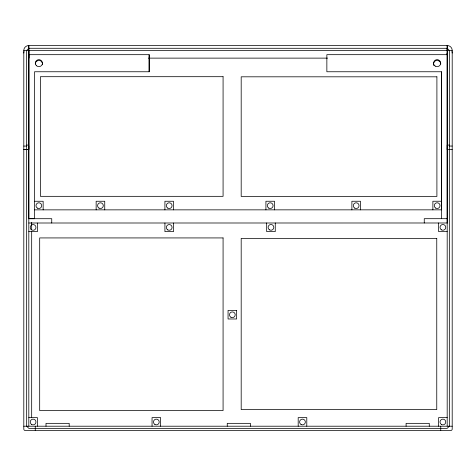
<?xml version="1.0" encoding="UTF-8"?>
<svg xmlns="http://www.w3.org/2000/svg" width="476" height="476" viewBox="0 0 476 476"><rect width="100%" height="100%" fill="white"/><g stroke="black" fill="none" stroke-linecap="round" stroke-linejoin="round"><path stroke-width="0.71" d="M23.8 149.387L28.81 149.387L28.816 146.067M28.804 54.883L28.816 45.494L447.196 45.517A5.004 4.879 0 0 1 452.2 50.396L452.2 429.072A1.434 1.434 0 0 1 450.766 430.506L25.234 430.506A1.434 1.434 0 0 1 23.8 429.072L23.8 50.414A5.004 4.879 0 0 1 28.81 45.535L28.816 426.21M28.816 58.126L28.816 50.373L452.2 50.396M149.166 71.763L149.166 54.681L28.816 54.681L28.828 218.692L34.558 218.692L34.552 71.757L149.166 71.763L149.166 54.681M424.253 222.988L424.253 218.692L447.196 218.686L447.202 148.929M441.466 218.686L441.478 71.757L326.857 71.757L326.857 54.681L447.208 54.675L447.196 53.038L447.202 54.871M447.172 222.988L447.172 218.692M447.184 149.369L447.196 45.517L447.184 149.369L452.2 149.369M449.344 146.049L449.356 50.396L447.208 48.302L28.816 48.278M28.798 48.32L26.65 50.414L26.668 426.21L28.816 428.358L447.184 428.358L449.332 426.21L449.344 145.073L447.196 145.073L447.184 426.21M23.8 50.414L28.798 50.414L28.816 149.387M148.458 58.126L327.553 58.126M26.656 145.085L28.81 145.085M23.8 146.067L26.668 146.067M449.332 146.049L452.2 146.049M23.8 149.369L28.816 149.369M34.552 201.265L43.149 201.265L43.149 209.862M441.478 201.247L432.88 201.247L432.88 209.845M34.552 209.862L441.478 209.845L441.478 71.757M28.816 218.704L51.741 218.704L51.741 223.006M28.816 223.006L447.196 222.988M447.196 231.586L438.598 231.586L438.598 222.988M28.816 231.633L37.414 231.633L37.414 223.036M28.816 417.613L37.414 417.613L37.414 426.21M447.196 417.613L438.598 417.613L438.598 426.21M23.8 426.21L452.2 426.21M28.816 54.681L28.822 58.12M447.208 48.302L447.196 50.396M440.74 426.21L440.74 430.506M429.275 426.21L429.275 423.342L406.093 423.342L406.093 426.21M360.487 209.856L360.487 201.259L351.889 201.259L351.889 209.856M306.788 426.21L306.788 417.613L298.19 417.613L298.19 426.21M275.265 222.988L275.265 231.586L266.667 231.586L266.667 222.988M274.521 209.851L274.521 201.253L265.923 201.253L265.923 209.851M250.43 426.21L250.43 423.342L227.248 423.342L227.248 426.21M173.514 209.856L173.514 201.259L164.916 201.259L164.916 209.856M173.52 223.036L173.52 231.633L164.922 231.633L164.922 223.036M160.644 426.21L160.644 417.613L152.052 417.613L152.052 426.21M104.738 209.856L104.738 201.259L96.146 201.259L96.146 209.856M69.193 426.21L69.193 423.342L46.005 423.342L46.005 426.21M35.26 426.21L35.26 430.506M31.678 222.351L31.678 229.783M31.678 231.271L31.678 417.791M35.313 64.046A3.754 3.754 0 0 1 35.73 62.195L37.848 60.404A3.505 3.505 0 0 1 40.579 60.678L42.322 62.844A3.754 3.754 0 0 1 42.382 64.748M440.711 64.04A3.754 3.754 0 0 0 440.294 62.189L438.176 60.398A3.505 3.505 0 0 0 435.451 60.672L433.707 62.844A3.754 3.754 0 0 0 433.969 65.64M23.806 53.05A5.004 4.879 0 0 1 24.05 51.545M451.956 51.527A5.004 4.879 0 0 1 452.2 53.038M223.077 76.695L40.401 76.695L40.401 196.332L223.077 196.332L223.077 76.695M436.903 76.814L241.189 76.814L241.189 196.445L436.903 196.445L436.903 76.814M223.077 237.929L39.687 237.929L39.687 410.574L223.077 410.574L223.077 237.929M436.76 238.387L241.189 238.387L241.189 409.598L436.76 409.598L436.76 238.387M236.649 310.388L228.058 310.388L228.058 318.985L236.649 318.985L236.649 310.388M354.745 208.125A2.868 2.868 0 0 0 359.041 205.644A2.868 2.868 0 0 0 354.745 203.163A2.868 2.868 0 0 0 354.745 208.125M99.002 208.125A2.868 2.868 0 0 0 103.298 205.644A2.868 2.868 0 0 0 99.002 203.163A2.868 2.868 0 0 0 99.002 208.125M230.914 317.254A2.868 2.868 0 0 0 235.209 314.773A2.868 2.868 0 0 0 230.914 312.292A2.868 2.868 0 0 0 230.914 317.254M435.736 208.113A2.868 2.868 0 0 0 440.032 205.632A2.868 2.868 0 0 0 435.736 203.151A2.868 2.868 0 0 0 435.736 208.113M268.779 208.119A2.868 2.868 0 0 0 273.081 205.638A2.868 2.868 0 0 0 268.779 203.157A2.868 2.868 0 0 0 268.779 208.119M37.408 208.125A2.868 2.868 0 0 0 41.704 205.644A2.868 2.868 0 0 0 37.408 203.163A2.868 2.868 0 0 0 37.408 208.125M167.772 208.125A2.868 2.868 0 0 0 172.068 205.644A2.868 2.868 0 0 0 167.772 203.163A2.868 2.868 0 0 0 167.772 208.125M269.529 229.854A2.868 2.868 0 0 0 273.825 227.373A2.868 2.868 0 0 0 269.529 224.892A2.868 2.868 0 0 0 269.529 229.854M167.784 229.902A2.868 2.868 0 0 0 172.08 227.421A2.868 2.868 0 0 0 167.784 224.94A2.868 2.868 0 0 0 167.784 229.902M36.45 65.712A3.582 3.493 0 0 0 42.382 63.945A3.582 3.493 0 0 0 37.848 59.821A3.582 3.493 0 0 0 36.45 65.712M435.231 66.116A3.582 3.493 0 0 0 440.711 63.278A3.582 3.493 0 0 0 435.445 60.071A3.582 3.493 0 0 0 435.231 66.116M154.908 424.479A2.868 2.868 0 0 0 159.204 421.992A2.868 2.868 0 0 0 154.908 419.511A2.868 2.868 0 0 0 154.908 424.479M301.046 424.479A2.868 2.868 0 0 0 305.348 421.992A2.868 2.868 0 0 0 301.046 419.511A2.868 2.868 0 0 0 301.046 424.479M441.454 424.479A2.868 2.868 0 0 0 445.756 421.992A2.868 2.868 0 0 0 441.454 419.511A2.868 2.868 0 0 0 441.454 424.479M441.454 229.854A2.868 2.868 0 0 0 445.756 227.373A2.868 2.868 0 0 0 441.454 224.892A2.868 2.868 0 0 0 441.454 229.854M31.077 229.444A2.868 2.868 0 0 0 35.873 228.159A2.868 2.868 0 0 0 32.362 224.654A2.868 2.868 0 0 0 31.077 229.444M31.672 424.479A2.868 2.868 0 0 0 35.968 421.992A2.868 2.868 0 0 0 31.672 419.511A2.868 2.868 0 0 0 31.672 424.479"/></g></svg>
